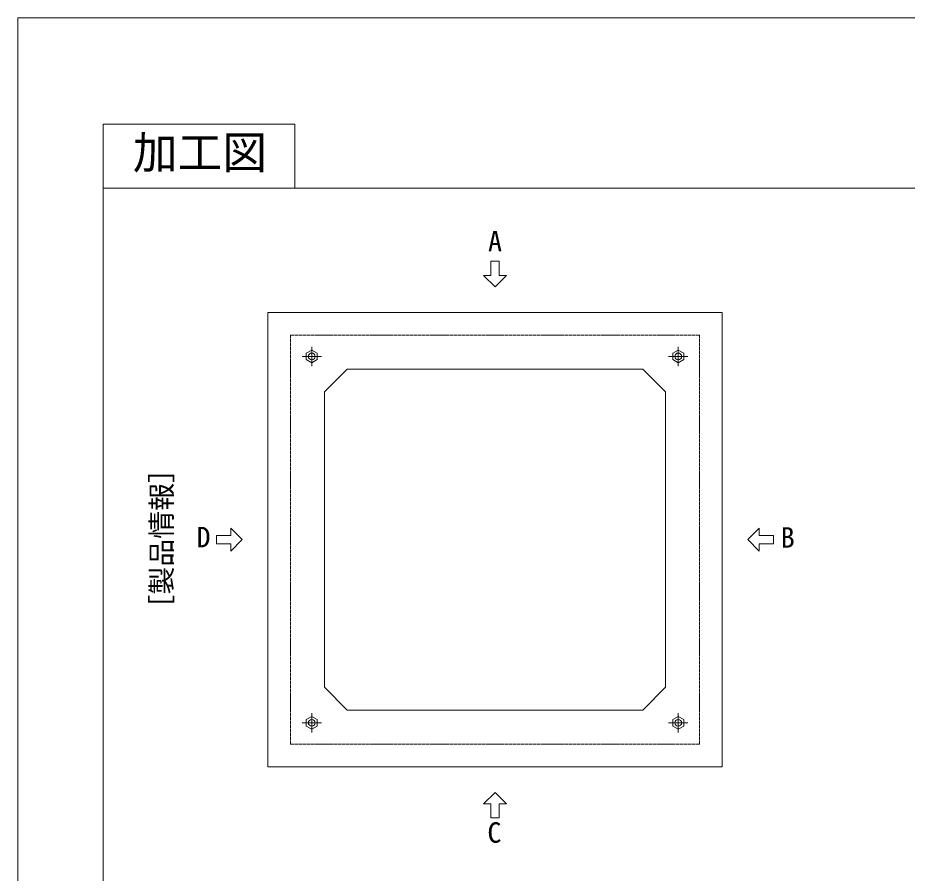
# Model space of a CAD drawing. Units: millimetres, scale not verified. Extents: x -2228 to 2228, y -1575 to 1575.
# Drawn here: x -2228 to -662, y 69 to 1575 of the extents above; entities that cross this region are included whole.
import ezdxf
from ezdxf.enums import TextEntityAlignment as Align

# ---------------------------------------------------------------- set-up
doc = ezdxf.new("R2010")
doc.units = ezdxf.units.MM
doc.header["$LTSCALE"] = 10
doc.linetypes.add('LONG_DASHED1', pattern=[7, 6, -1])
for name, color, linetype, lineweight in [('0-0_D-TTL', 7, 'Continuous', 9), ('0-1_Defpoints', 7, 'Continuous', 9), ('0-3_D-TTL-TXT', 7, 'Continuous', 9), ('0-4_D-STR-TXT', 7, 'Continuous', 9), ('0-5_D-STR', 7, 'Continuous', 9), ('0-6_D-STR-STR2', 1, 'Continuous', 9)]:
    doc.layers.add(name, color=color, linetype=linetype, lineweight=lineweight)
doc.styles.add('ＭＳ ゴシック', font='')
doc.styles.get('ＭＳ ゴシック').set_extended_font_data('MS Gothic')

# ---------------------------------------------------------------- blocks, each defined once
blk = doc.blocks.new('A$C4DE05FD1')
at = {"layer": '0-0_D-TTL', "color": 134}
for p, q in [((2000, 39500), (2000, 2000)), ((2000, 38000), (57400, 38000))]:
    blk.add_line(p, q, dxfattribs=at)
blk.add_lwpolyline([(2000, 39500), (6500, 39500), (6500, 38000)], dxfattribs=at)
at = {"layer": '0-1_Defpoints', "color": 134}
for q in [(0, 0), (59400, 42000)]:
    blk.add_line((0, 42000), q, dxfattribs=at)
at = {"layer": '0-3_D-TTL-TXT', "style": 'ＭＳ ゴシック'}
blk.add_text('加工図', height=769.7, dxfattribs=at).set_placement((2699.9, 38223.7), align=Align.BOTTOM_LEFT)
blk = doc.blocks.new('A$C15421989')
at = {"layer": '0-6_D-STR-STR2'}
for p, q in [((0, 225), (0, -225)), ((0, 225), (0, -225)), ((225, 0), (-225, 0)), ((225, 0), (-225, 0))]:
    blk.add_line(p, q, dxfattribs=at)
blk.add_lwpolyline([(129.9, 75), (0, 150), (-129.9, 75), (-129.9, -75), (0, -150), (129.9, -75)], close=True, dxfattribs=at)
blk.add_circle((0, 0), 80, dxfattribs=at)
blk = doc.blocks.new('A$C4BEE6560')
at = {"layer": '0-5_D-STR', "xscale": -0.75, "yscale": 0.75}
blk.add_blockref('A$C15421989', (0, 0), dxfattribs=at)
blk = doc.blocks.new('A$C3265410E')
at = {"layer": '0-5_D-STR', "linetype": 'LONG_DASHED1'}
blk.add_line((3600, 3600), (-3600, 3600), dxfattribs=at)
at = {"layer": '0-5_D-STR'}
for p, q in [((-2600, 3000), (-3000, 2600)), ((2600, 3000), (-2600, 3000)), ((2600, 3000), (3000, 2600)), ((-3000, 2600), (-3000, -2600)), ((3000, -2600), (3000, 2600)), ((-3000, -2600), (-2600, -3000)), ((3000, -2600), (2600, -3000)), ((-2600, -3000), (2600, -3000))]:
    blk.add_line(p, q, dxfattribs=at)
blk.add_lwpolyline([(-4000, -4000), (4000, -4000), (4000, 4000), (-4000, 4000)], close=True, dxfattribs=at)
at = {"layer": '0-5_D-STR', "linetype": 'LONG_DASHED1'}
blk.add_lwpolyline([(-3600, 3600), (-3600, -3600), (3600, -3600), (3600, 3600)], dxfattribs=at)
at = {"layer": '0-5_D-STR'}
blk.add_blockref('A$C4BEE6560', (-3225, 3225), dxfattribs=at)
at = {"layer": '0-5_D-STR', "xscale": -1}
blk.add_blockref('A$C4BEE6560', (3225, 3225), dxfattribs=at)
at = {"layer": '0-5_D-STR', "xscale": -1, "rotation": 180}
blk.add_blockref('A$C4BEE6560', (-3225, -3225), dxfattribs=at)
at = {"layer": '0-5_D-STR', "rotation": 180}
blk.add_blockref('A$C4BEE6560', (3225, -3225), dxfattribs=at)
blk = doc.blocks.new('A$C13A32EE1')
at = {"layer": '0-4_D-STR-TXT'}
for p, q in [((75, 200), (75, 450)), ((0, 0), (-200, 200)), ((-75, 200), (-200, 200)), ((0, 0), (200, 200)), ((75, 200), (200, 200))]:
    blk.add_line(p, q, dxfattribs=at)
blk.add_lwpolyline([(75, 450), (-75, 450), (-75, 200)], dxfattribs=at)
blk = doc.blocks.new('A$C44A10124')
at = {"layer": '0-4_D-STR-TXT'}
blk.add_blockref('A$C13A32EE1', (0, 4450), dxfattribs=at)
at = {"layer": '0-4_D-STR-TXT', "rotation": 90}
blk.add_blockref('A$C13A32EE1', (-4450, 0), dxfattribs=at)
at = {"layer": '0-4_D-STR-TXT', "xscale": -1}
for p, rotation in [((4450, 0), 270), ((0, -4450), 180)]:
    blk.add_blockref('A$C13A32EE1', p, dxfattribs=dict(at, rotation=rotation))
at = {"layer": '0-4_D-STR-TXT', "style": 'ＭＳ ゴシック'}
for s, p in [('A', (-122.2, 4966.9)), ('D', (-5252.7, -243.5)), ('B', (5029.9, -250.3)), ('C', (-133.9, -5444.6))]:
    blk.add_text(s, height=360.8, dxfattribs=at).set_placement(p, align=Align.BOTTOM_LEFT)
blk.add_text('［製品情報］', height=360.8, rotation=90, dxfattribs=at).set_placement((-5580.9, -1460.5), align=Align.BOTTOM_LEFT)

msp = doc.modelspace()

# ---------------------------------------------------------------- block references
at = {"layer": '0-0_D-TTL', "xscale": 0.075, "yscale": 0.075}
msp.add_blockref('A$C4DE05FD1', (-2227.5, -1575), dxfattribs=at)
at = {"layer": '0-4_D-STR-TXT', "xscale": 0.1, "yscale": 0.1}
msp.add_blockref('A$C44A10124', (-1387.5, 656.25), dxfattribs=at)
at = {"layer": '0-5_D-STR', "xscale": 0.1, "yscale": 0.1}
msp.add_blockref('A$C3265410E', (-1387.5, 656.25), dxfattribs=at)

doc.saveas('drawing.dxf')
